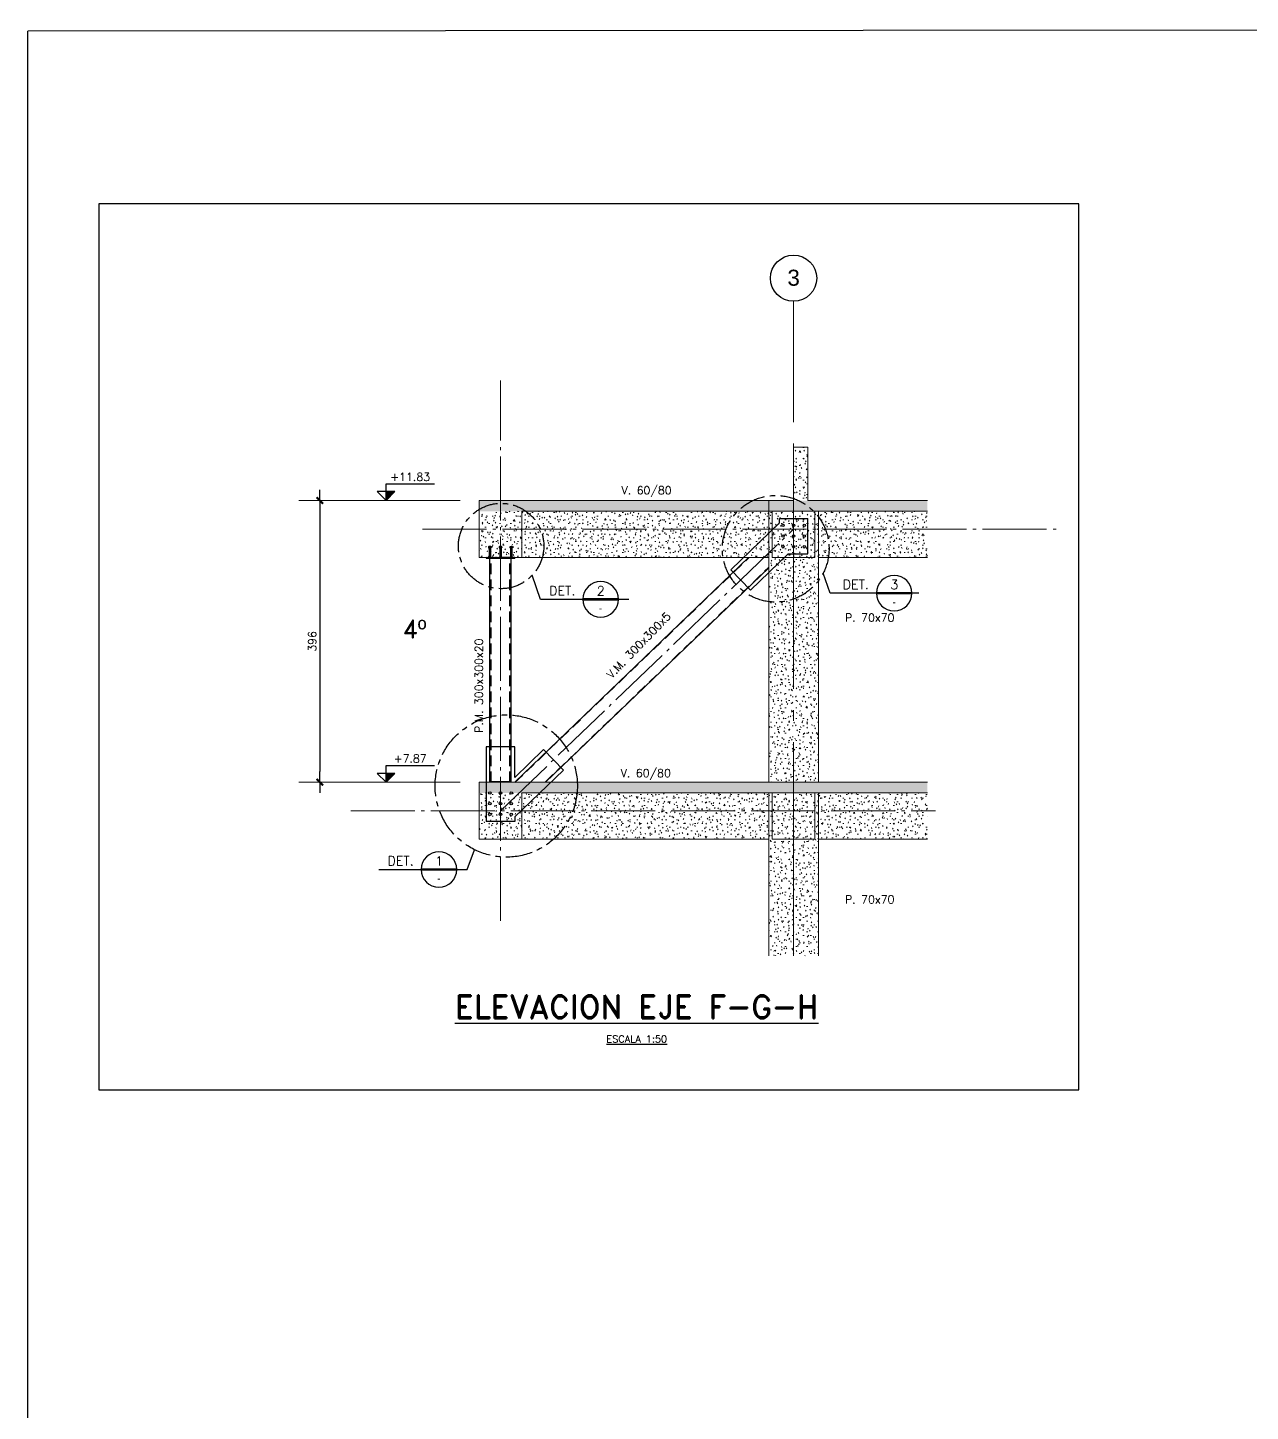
# Model space of a CAD drawing. Extents: x -16110 to 12046, y -24256 to 28890.
# Drawn here: x -58 to 1660, y 2178 to 4123 of the extents above; entities that cross this region are included whole.
import ezdxf
from ezdxf.enums import TextEntityAlignment as Align

# ---------------------------------------------------------------- set-up
doc = ezdxf.new("R2010")
doc.units = 0
doc.header["$LTSCALE"] = 30
doc.header["$MEASUREMENT"] = 0
for name, pattern in [('CENTER', [2, 1.25, -0.25, 0.25, -0.25]), ('DASHED', [0.75, 0.5, -0.25]), ('EJES', [12.5, 10, -1, 0.5, -1]), ('RLE-PROYECCION', [0.71438, 0.47625, -0.23813])]:
    doc.linetypes.add(name, pattern=pattern)
doc.layers.get('0').update_dxf_attribs({"linetype": 'CONTINUOUS'})
doc.layers.add('RLA-ACHURADO', color=30, linetype='RLE-PROYECCION', lineweight=15, transparency=0.7)
for name, color, linetype, lineweight in [('RLA-CONTORNO', 30, 'CONTINUOUS', 15), ('RLA-EJE', 3, 'CONTINUOUS', 25), ('RLA-EJES', 1, 'EJES', 9), ('RLA-NIVEL-1', 1, 'CONTINUOUS', 9), ('RLA-TEXTOS-1', 9, 'CONTINUOUS', 9), ('RLA-TITULO', 6, 'CONTINUOUS', 25)]:
    doc.layers.add(name, color=color, linetype=linetype, lineweight=lineweight)
for name, color, linetype in [('RLA-CORTES', 5, 'CONTINUOUS'), ('RLA-COTAS1', 2, 'CONTINUOUS'), ('RLA-FORMATO', 7, 'CONTINUOUS'), ('RLA-HATCH', 1, 'CONTINUOUS'), ('RLA-PERFILES', 3, 'CONTINUOUS'), ('RLA-SEGMENTO1', 2, 'DASHED'), ('RLA-TEXTOS2', 6, 'CONTINUOUS')]:
    doc.layers.add(name, color=color, linetype=linetype)
doc.styles.add('Arial_1', font='arial.ttf', dxfattribs={"height": 22.5})
doc.styles.add('ROMAND', font='romand', dxfattribs={"height": 31.5})
doc.styles.add('RomanD_1', font='romand__.ttf', dxfattribs={"height": 10})
doc.styles.add('ROMANS', font='romans.shx', dxfattribs={"height": 11.25})
doc.dimstyles.new('ING-50', dxfattribs={"dimscale": 50, "dimtxt": 0.27, "dimasz": 0.3, "dimexe": 0, "dimexo": 0, "dimgap": 0.1, "dimtad": 1, "dimdec": 1, "dimzin": 12, "dimdsep": 46, "dimtxsty": 'ROMANS', "dimblk": 'TICK1', "dimblk1": 'TICK1', "dimblk2": 'TICK1', "dimcen": 0.09, "dimclrd": 2, "dimclre": 1, "dimclrt": 3, "dimadec": 0, "dimazin": 0, "dimtfac": 1, "dimtdec": 0, "dimtix": 1, "dimtmove": 2, "dimatfit": 3, "dimldrblk": 'TICK1', "dimfxl": 0, "dimfxlon": 1, "dimtolj": 1, "dimtzin": 0, "dimarcsym": 0})
pattern_1 = [(0, (1798.658, 235.9916), (20.32, 5.08), [1.676, -13.564, 1.676, -13.564, -81.28]), (0, (1798.658, 235.9916), (20.32, 5.08), [-30.48, 1.676, -28.804, 1.676, -13.564, -35.56]), (0, (1798.658, 235.9916), (20.32, 5.08), [-76.2, 1.676, -8.484, 1.676, -23.724]), (120, (1806.278, 238.5316), (-14.559409, 15.057636), [1.676, -13.564, 1.676, -13.564, -81.28]), (120, (1806.278, 238.5316), (-14.559409, 15.057636), [-30.48, 1.676, -28.804, 1.676, -13.564, -35.56]), (120, (1806.278, 238.5316), (-14.559409, 15.057636), [-76.2, 1.676, -8.484, 1.676, -23.724]), (240, (1808.818, 248.6916), (-5.760591, -20.137636), [1.676, -13.564, 1.676, -13.564, -81.28]), (240, (1808.818, 248.6916), (-5.760591, -20.137636), [-30.48, 1.676, -28.804, 1.676, -13.564, -35.56]), (240, (1808.818, 248.6916), (-5.760591, -20.137636), [-76.2, 1.676, -8.484, 1.676, -23.724])]

# ---------------------------------------------------------------- blocks, each defined once
blk = doc.blocks.new('FP_5-EJE G')
at = {"layer": 'RLA-CONTORNO'}
blk.add_line((-1239.8, 1102), (-1239.8, 1102), dxfattribs=at)
blk = doc.blocks.new('FP_6-EJE G')
at = {"layer": 'RLA-CONTORNO'}
blk.add_line((-1239.8, 1064.3), (-1239.8, 1064.3), dxfattribs=at)
blk = doc.blocks.new('Grid - RLE-EJE-192293-EJE G')
at = {"layer": 'RLA-EJE'}
blk.add_circle((410.2, 1495.5), 32.5, dxfattribs=at)
blk = doc.blocks.new('TICK1')
at = {"color": 2}
for points in [[(0, 0), (-1, 0)], [(0, 0), (1, 0)]]:
    blk.add_lwpolyline(points, dxfattribs=at)
at = {"color": 2, "const_width": 0.2}
blk.add_lwpolyline([(-0.3, -0.3), (0.3, 0.3)], dxfattribs=at)
blk = doc.blocks.new('*D24')
at = {"layer": 'RLA-COTAS1', "color": 2, "lineweight": -2, "transparency": 16777216}
blk.add_line((352.5, 3443.5), (352.5, 3077.5), dxfattribs=at)
at = {"layer": 'RLA-COTAS1', "color": 2, "lineweight": -2, "transparency": 16777216, "xscale": 15, "yscale": 15, "zscale": 15}
for p, rotation in [((352.5, 3458.5), 90), ((352.5, 3062.5), 270)]:
    blk.add_blockref('TICK1', p, dxfattribs=dict(at, rotation=rotation))
at = {"layer": 'RLA-COTAS1', "color": 3, "transparency": 16777216, "insert": (341.9, 3260.5), "char_height": 11.25, "attachment_point": 5, "rotation": 90, "style": 'ROMANS'}
blk.add_mtext('\\A1;396', dxfattribs=at)
blk = doc.blocks.new('nivel-el')
blk.add_hatch(color=1).paths.add_polyline_path([(0, 0), (12.5, 12.5), (0, 12.5)])
at = {"color": 3}
blk.add_lwpolyline([(0, 0), (12.5, 12.5), (-12.5, 12.5), (0, 0), (0, 23.61), (68.35, 23.61)], dxfattribs=at)
blk.add_lwpolyline([(0, 0), (12.5, 12.5), (0, 12.5), (0, 0)])
at = {"color": 3, "style": 'ROMANS', "flags": 4}
blk.add_attdef('%%P0.00', text='', height=11.25, dxfattribs=at).set_placement((33.96, 27.67), align=Align.CENTER)
blk = doc.blocks.new('SEAN')
at = {"color": 2, "const_width": 3.5}
blk.add_lwpolyline([(116.8, 0), (66.8, 0)], dxfattribs=at)
at = {"color": 1}
blk.add_arc((91.8, 0), 25, 0, 359.9024, dxfattribs=at)
at = {"color": 3, "style": 'ROMAND'}
blk.add_text('DET.', height=13, dxfattribs=at).set_placement((19.5, 5.7))
blk.add_attdef('1', text='', height=13, dxfattribs=at).set_placement((92, 12), align=Align.MIDDLE)
at = {"color": 3}
blk.add_attdef('-', text='', height=10, dxfattribs=at).set_placement((91.7, -12.5), align=Align.MIDDLE)
blk = doc.blocks.new('A$C056A6877')
at = {"layer": 'RLA-PERFILES'}
for p, q in [((0, 7.5), (0, -7.5)), ((1, 8.5), (7, 8.5)), ((8, 7.5), (8, -7.5)), ((8, 4), (76, 4)), ((1, -8.5), (7, -8.5)), ((8, -4), (76, -4))]:
    blk.add_line(p, q, dxfattribs=at)
for centre, start, end in [((1, 7.5), 90, 180), ((7, 7.5), 0, 90), ((1, -7.5), 180, 270), ((7, -7.5), 270, 0)]:
    blk.add_arc(centre, 1, start, end, dxfattribs=at)

msp = doc.modelspace()

# ---------------------------------------------------------------- hatches: boundary and pattern name
at = {"layer": 'RLA-ACHURADO'}
h = msp.add_hatch(dxfattribs=at)
h.set_pattern_fill('SAND - DENSE', color=256, style=0, pattern_type=2)
h.set_pattern_definition(pattern_1)
h.paths.add_polyline_path([(1038.547, 3458.47), (1038.547, 3533.47), (1018.547, 3533.47), (1018.547, 3458.47)], flags=0)
h = msp.add_hatch(dxfattribs=at)
h.set_pattern_fill('SAND - DENSE', color=256, style=0, pattern_type=2)
h.set_pattern_definition(pattern_1)
h.paths.add_polyline_path([(1206.5, 3443.47), (1206.5, 3458.47), (576.53, 3458.47), (576.53, 3443.47)])
h = msp.add_hatch(dxfattribs=at)
h.set_pattern_fill('SAND - DENSE', color=256, style=0, pattern_type=2)
h.set_pattern_definition(pattern_1)
h.paths.add_polyline_path([(636.53, 3378.47), (636.53, 3443.47), (576.53, 3443.47), (576.53, 3378.47), (630.12, 3378.47)], flags=0)
h = msp.add_hatch(dxfattribs=at)
h.set_pattern_fill('SAND - DENSE', color=256, style=0, pattern_type=2)
h.set_pattern_definition(pattern_1)
h.paths.add_polyline_path([(892.96, 3378.47), (983.53, 3378.47), (983.53, 3443.47), (636.53, 3443.47), (636.53, 3378.47), (787.824, 3378.47)], flags=0)
h = msp.add_hatch(dxfattribs=at)
h.set_pattern_fill('SAND - DENSE', color=256, style=0, pattern_type=2)
h.set_pattern_definition(pattern_1)
h.paths.add_polyline_path([(1053.53, 3062.47), (1053.53, 3443.47), (1048.547, 3443.47), (1048.547, 3378.47), (988.547, 3378.47), (988.547, 3443.47), (983.53, 3443.47), (983.53, 3062.47)], flags=0)
h = msp.add_hatch(dxfattribs=at)
h.set_pattern_fill('SAND - DENSE', color=256, style=0, pattern_type=2)
h.set_pattern_definition(pattern_1)
h.paths.add_polyline_path([(998.096, 3378.47), (1048.547, 3378.47), (1048.547, 3443.47), (988.547, 3443.47), (988.547, 3378.47)], flags=0)
h = msp.add_hatch(dxfattribs=at)
h.set_pattern_fill('SAND - DENSE', color=256, style=0, pattern_type=2)
h.set_pattern_definition(pattern_1)
h.paths.add_polyline_path([(1206.5, 3378.47), (1206.5, 3443.47), (1053.53, 3443.47), (1053.53, 3378.47)])
h = msp.add_hatch(dxfattribs=at)
h.set_pattern_fill('SAND - DENSE', color=256, style=0, pattern_type=2)
h.set_pattern_definition(pattern_1)
h.paths.add_polyline_path([(1206.5, 3047.47), (1206.5, 3062.47), (576.53, 3062.47), (576.53, 3047.47)])
h = msp.add_hatch(dxfattribs=at)
h.set_pattern_fill('SAND - DENSE', color=256, style=0, pattern_type=2)
h.set_pattern_definition(pattern_1)
h.paths.add_polyline_path([(576.53, 2982.47), (636.53, 2982.47), (636.53, 3047.47), (576.53, 3047.47)], flags=0)
h = msp.add_hatch(dxfattribs=at)
h.set_pattern_fill('SAND - DENSE', color=256, style=0, pattern_type=2)
h.set_pattern_definition(pattern_1)
h.paths.add_polyline_path([(682.688, 2982.47), (983.53, 2982.47), (983.53, 3047.47), (636.53, 3047.47), (636.53, 2982.47)], flags=0)
h = msp.add_hatch(dxfattribs=at)
h.set_pattern_fill('SAND - DENSE', color=256, style=0, pattern_type=2)
h.set_pattern_definition(pattern_1)
h.paths.add_polyline_path([(983.53, 2818.715), (1053.53, 2818.715), (1053.53, 3047.47), (1048.547, 3047.47), (1048.547, 2982.47), (988.547, 2982.47), (988.547, 3047.47), (983.53, 3047.47)])
h = msp.add_hatch(dxfattribs=at)
h.set_pattern_fill('SAND - DENSE', color=256, style=0, pattern_type=2)
h.set_pattern_definition(pattern_1)
h.paths.add_polyline_path([(988.547, 2982.47), (1048.547, 2982.47), (1048.547, 3047.47), (988.547, 3047.47)], flags=0)
h = msp.add_hatch(dxfattribs=at)
h.set_pattern_fill('SAND - DENSE', color=256, style=0, pattern_type=2)
h.set_pattern_definition(pattern_1)
h.paths.add_polyline_path([(1206.5, 2982.47), (1206.5, 3047.47), (1053.53, 3047.47), (1053.53, 2982.47)])
at = {"layer": 'RLA-HATCH'}
h = msp.add_hatch(dxfattribs=at)
h.set_pattern_fill('_U', color=256, scale=0.5, angle=135, style=0, double=1, pattern_type=0)
h.set_pattern_definition([(225, (438.31485, 5312.09225), (-0.35355339, 0.35355339), []), (135, (438.31485, 5312.09225), (0.35355339, 0.35355339), [])])
h.paths.add_polyline_path([(626.498, 3377.27), (626.498, 3378.47), (586.562, 3378.47), (586.562, 3377.27)])

# ---------------------------------------------------------------- linework, layer by layer
at = {"color": 1}
for points in [[(787.038, 3319.503), (662.528, 3319.503), (651.243, 3353.653)], [(1194.576, 3328.206), (1070.066, 3328.206), (1059.926, 3356.225)], [(435.261, 2939.753), (559.771, 2939.753), (569.912, 2967.773)]]:
    msp.add_lwpolyline(points, dxfattribs=at)
at = {"color": 1, "linetype": 'CENTER'}
for centre, radius in [((993.326, 3390.715), 75), ((607.368, 3394.578), 60), ((614.601, 3057.232), 100)]:
    msp.add_circle(centre, radius, dxfattribs=at)
at = {"layer": 'RLA-CONTORNO'}
for p, q in [((1038.547, 3533.47), (1018.547, 3533.47)), ((1018.547, 3533.47), (1018.547, 3458.47)), ((1038.547, 3458.47), (1038.547, 3533.47)), ((1018.547, 3458.47), (576.53, 3458.47)), ((576.53, 3458.47), (576.53, 3443.47)), ((576.53, 3443.47), (576.53, 3378.47)), ((636.53, 3443.47), (988.547, 3443.47)), ((636.53, 3378.47), (636.53, 3443.47)), ((983.53, 3458.47), (983.53, 3443.47)), ((983.53, 3062.47), (983.53, 3443.47)), ((988.547, 3443.47), (988.547, 3378.47)), ((1048.542, 3443.47), (988.552, 3443.47)), ((1206.5, 3458.47), (1038.547, 3458.47)), ((1048.547, 3443.47), (1206.5, 3443.47)), ((1048.547, 3378.47), (1048.547, 3443.47)), ((1053.53, 3443.47), (1053.53, 3062.47)), ((576.53, 3378.47), (636.53, 3378.47)), ((983.53, 3378.47), (636.53, 3378.47)), ((983.547, 3341.021), (983.547, 3376.194)), ((988.547, 3378.47), (1048.547, 3378.47)), ((1206.5, 3378.47), (1053.53, 3378.47)), ((621.53, 3100.984), (621.53, 3065.812)), ((1206.5, 3062.47), (576.53, 3062.47)), ((576.53, 3062.47), (576.53, 3047.47)), ((595.53, 3063.74), (591.53, 3063.74)), ((617.53, 3063.74), (595.53, 3063.74)), ((621.53, 3063.74), (617.53, 3063.74)), ((576.53, 3047.47), (576.53, 2982.47)), ((636.53, 3047.47), (988.547, 3047.47)), ((636.53, 2982.47), (636.53, 3047.47)), ((983.53, 2818.715), (983.53, 3047.47)), ((988.547, 3047.47), (988.547, 2982.47)), ((1048.542, 3047.47), (988.552, 3047.47)), ((1048.547, 3047.47), (1206.5, 3047.47)), ((1048.547, 2982.47), (1048.547, 3047.47)), ((1053.53, 3047.47), (1053.53, 2818.715)), ((576.53, 2982.47), (636.53, 2982.47)), ((983.53, 2982.47), (636.53, 2982.47)), ((988.547, 2982.47), (1048.547, 2982.47)), ((1206.5, 2982.47), (1053.53, 2982.47))]:
    msp.add_line(p, q, dxfattribs=at)
at = {"layer": 'RLA-CONTORNO', "flags": 128}
for points in [[(983.547, 3376.194), (983.547, 3376.473), (983.547, 3376.739), (983.547, 3376.977), (983.547, 3377.176), (983.547, 3377.326), (983.547, 3377.418), (983.547, 3377.45)], [(983.547, 3339.765), (983.547, 3339.797), (983.547, 3339.89), (983.547, 3340.039), (983.547, 3340.238), (983.547, 3340.476), (983.547, 3340.742), (983.547, 3341.021)], [(621.53, 3102.24), (621.53, 3102.209), (621.53, 3102.116), (621.53, 3101.966), (621.53, 3101.767), (621.53, 3101.529), (621.53, 3101.263), (621.53, 3100.984)], [(621.53, 3065.812), (621.53, 3065.532), (621.53, 3065.267), (621.53, 3065.028), (621.53, 3064.829), (621.53, 3064.68), (621.53, 3064.587), (621.53, 3064.555)]]:
    msp.add_lwpolyline(points, dxfattribs=at)
at = {"layer": 'RLA-CORTES', "color": 2}
msp.add_lwpolyline([(1419.574, 3875.455), (41.9, 3875.455), (41.9, 2630.455), (1419.574, 2630.455)], close=True, dxfattribs=at)
at = {"layer": 'RLA-EJES'}
for p, q in [((1018.53, 3714.533), (1018.53, 3738.47)), ((1018.53, 2818.715), (1018.53, 3714.533))]:
    msp.add_line(p, q, dxfattribs=at)
at = {"layer": 'RLA-EJES', "ltscale": 0.3}
for p, q in [((606.53, 2867.728), (606.53, 3627.334)), ((496.634, 3418.47), (1393.449, 3418.47)), ((606.53, 3022.47), (1018.53, 3418.47)), ((396.224, 3022.47), (1217.895, 3022.47))]:
    msp.add_line(p, q, dxfattribs=at)
at = {"layer": 'RLA-FORMATO', "color": 6, "linetype": 'Continuous'}
for p in [(5686.9, 4123.098), (-58.1, 68.098)]:
    msp.add_line(p, (-58.1, 4118.098), dxfattribs=at)
at = {"layer": 'RLA-NIVEL-1'}
for p, q in [((323, 3458.47), (549.881, 3458.47)), ((323, 3062.47), (549.881, 3062.47))]:
    msp.add_line(p, q, dxfattribs=at)
at = {"layer": 'RLA-PERFILES'}
for p, q in [((998.53, 3426.987), (930.174, 3361.285)), ((998.53, 3433.47), (1038.53, 3433.47)), ((998.53, 3426.987), (998.53, 3433.47)), ((1038.53, 3383.47), (1038.53, 3433.47)), ((591.53, 3062.47), (591.53, 3377.27)), ((621.53, 3062.47), (621.53, 3377.27)), ((626.5, 3062.47), (955.268, 3378.47)), ((957.893, 3332.447), (1010.978, 3383.47)), ((1010.978, 3383.47), (1038.53, 3383.47)), ((669.792, 3062.47), (983.547, 3364.04)), ((957.893, 3332.447), (930.174, 3361.285)), ((586.53, 3112.47), (586.53, 3063.27)), ((626.53, 3112.47), (586.53, 3112.47)), ((626.53, 3069.433), (626.53, 3112.47)), ((626.53, 3069.433), (667.168, 3108.493)), ((667.168, 3108.493), (694.886, 3079.654)), ((626.53, 3013.952), (694.886, 3079.654)), ((586.53, 3063.27), (586.53, 3007.47)), ((626.53, 3007.47), (586.53, 3007.47)), ((626.53, 3013.952), (626.53, 3007.47))]:
    msp.add_line(p, q, dxfattribs=at)
at = {"layer": 'RLA-PERFILES', "color": 4}
for p, q in [((586.562, 3378.47), (626.498, 3378.47)), ((586.562, 3378.47), (586.562, 3377.27)), ((586.562, 3377.27), (626.498, 3377.27)), ((626.498, 3378.47), (607.298, 3378.47)), ((626.498, 3378.47), (626.498, 3377.27)), ((626.498, 3378.47), (626.498, 3377.27))]:
    msp.add_line(p, q, dxfattribs=at)
at = {"layer": 'RLA-PERFILES', "color": 2}
for centre in [(1003.53, 3423.47), (1018.53, 3423.47), (1033.53, 3423.47), (1003.53, 3408.47), (1018.53, 3408.47), (1033.53, 3408.47), (1003.53, 3393.47), (1018.53, 3393.47), (1033.53, 3393.47), (591.53, 3047.47), (591.53, 3032.47), (606.53, 3047.47), (606.53, 3032.47), (621.53, 3047.47), (621.53, 3032.47), (591.53, 3017.47), (606.53, 3017.47), (621.53, 3017.47)]:
    msp.add_circle(centre, 1.7, dxfattribs=at)
at = {"layer": 'RLA-SEGMENTO1'}
for p, q in [((593.53, 3062.47), (593.53, 3377.27)), ((619.53, 3062.47), (619.53, 3377.27)), ((626.847, 3062.109), (955.99, 3378.47)), ((669.446, 3062.83), (983.547, 3364.733))]:
    msp.add_line(p, q, dxfattribs=at)

# ---------------------------------------------------------------- block references
ref = msp.add_blockref('nivel-el', (445.601, 3458.47))
ref.add_attrib('%%P0.00', '+11.83', dxfattribs={"color": 3, "height": 11.25, "style": 'ROMANS'}).set_placement((479.561, 3486.14), align=Align.CENTER)
at = {"yscale": 0.2, "zscale": 0.2}
for p, xscale, rotation in [((591.498, 3393.67), 0.2, 270), ((606.498, 3393.67), 0.2, 270), ((621.498, 3393.67), -0.2, 90)]:
    msp.add_blockref('A$C056A6877', p, dxfattribs=dict(at, xscale=xscale, rotation=rotation))
for p, values in [((1068.052, 3328.327), {'1': '3', '-': '-'}), ((655.439, 3319.624), {'1': '2', '-': '-'}), ((428.172, 2939.875), {'1': '1', '-': '-'})]:
    msp.add_blockref('SEAN', p).add_auto_attribs(values)
ref = msp.add_blockref('nivel-el', (445.601, 3062.47))
ref.add_attrib('%%P0.00', '+7.87', dxfattribs={"color": 3, "height": 11.25, "style": 'ROMANS'}).set_placement((479.561, 3090.14), align=Align.CENTER)
at = {"layer": 'RLA-CONTORNO'}
for name in ['FP_5-EJE G', 'FP_6-EJE G']:
    msp.add_blockref(name, (2223.346, 2275.47), dxfattribs=at)
at = {"layer": 'RLA-EJE'}
msp.add_blockref('Grid - RLE-EJE-192293-EJE G', (608.33, 2275.47), dxfattribs=at)

# ---------------------------------------------------------------- texts
at = {"layer": 'RLA-EJE', "color": 5, "insert": (1018.524, 3782.922), "char_height": 22.5, "width": 20.9352, "attachment_point": 2, "line_spacing_factor": 0.941778, "style": 'Arial_1'}
msp.add_mtext('3', dxfattribs=at)
at = {"layer": 'RLA-TEXTOS-1', "char_height": 11.25, "attachment_point": 5, "style": 'ROMANS'}
for s, insert, width, line_spacing_factor in [('V. 60/80', (811.851, 3471.01), 77.89617, 0.941778), ('P. 70x70', (1125.488, 3293.882), 129.81884, 0.983083), ('V. 60/80', (810.743, 3073.51), 77.89617, 0.941778), ('P. 70x70', (1125.488, 2897.882), 129.81884, 0.983083)]:
    msp.add_mtext(s, dxfattribs=dict(at, insert=insert, width=width, line_spacing_factor=line_spacing_factor))
at = {"layer": 'RLA-TEXTOS-1', "char_height": 11.25, "attachment_point": 5, "line_spacing_factor": 0.983083, "style": 'ROMANS'}
for s, insert, width, rotation in [('V.M. 300x300x5', (800.804, 3255.041), 239.65614, 45.983542), ('P.M. 300x300x20', (576.131, 3198.254), 243.91314, 90)]:
    msp.add_mtext(s, dxfattribs=dict(at, insert=insert, width=width, rotation=rotation))
at = {"layer": 'RLA-TEXTOS2', "color": 5, "insert": (485.562, 3278.118), "char_height": 25, "width": 69.20387, "attachment_point": 5, "line_spacing_factor": 0.941778, "style": 'ROMAND'}
msp.add_mtext('4º', dxfattribs=at)
at = {"layer": 'RLA-TITULO', "insert": (798.038, 2763.109), "char_height": 32.5, "width": 695.28836, "attachment_point": 2, "line_spacing_factor": 1.146391, "style": 'ROMAND'}
msp.add_mtext('{\\LELEVACION EJE F-G-H}', dxfattribs=at)
at = {"layer": 'RLA-TITULO', "color": 3, "insert": (798.038, 2706.575), "char_height": 10, "width": 117.29561, "attachment_point": 2, "line_spacing_factor": 1.146391, "style": 'RomanD_1'}
msp.add_mtext('\\LESCALA 1:50', dxfattribs=at)

# ---------------------------------------------------------------- dimensions: what is measured, and where the dimension line sits
at = {"layer": 'RLA-COTAS1'}
dim = msp.add_linear_dim(base=(352.506, 3062.47), p1=(357.506, 3458.47), p2=(357.506, 3062.47), angle=90, dimstyle='ING-50', override={"dimexe": 0, "dimexo": 0, "dimdec": 1, "dimfxl": 0, "dimfxlon": 1}, dxfattribs=at)
dim.commit()
dim.dimension.update_dxf_attribs({"geometry": '*D24', "text_midpoint": (341.881, 3260.47)})

doc.saveas('drawing.dxf')
